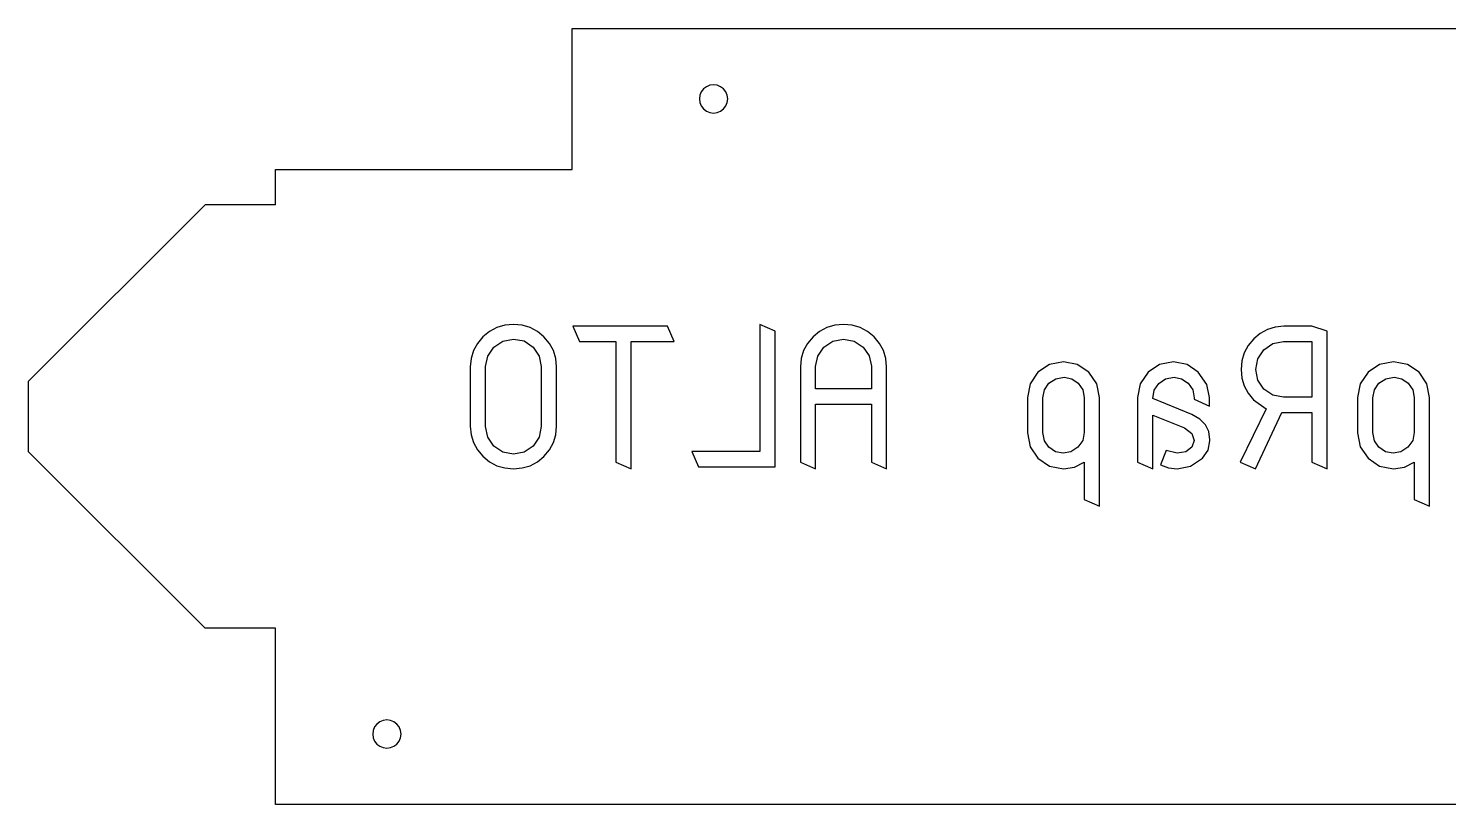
# Model space of a CAD drawing. Header units: metres. Extents: x 523 to 912, y 992 to 1102.
# Drawn here: x 522.8 to 723.9, y 991.7 to 1101.7 of the extents above; entities that cross this region are included whole.
import ezdxf

# ---------------------------------------------------------------- set-up
doc = ezdxf.new("R2010")
doc.units = ezdxf.units.M

msp = doc.modelspace()

# ---------------------------------------------------------------- linework, layer by layer
at = {"layer": 'COMPONENT0'}
for p, q in [((590.24, 1059.62, 0), (589.11, 1059.29, 0)), ((591.46, 1059.73, 0), (590.24, 1059.62, 0)), ((592.68, 1059.62, 0), (591.46, 1059.73, 0)), ((593.81, 1059.29, 0), (592.68, 1059.62, 0)), ((628.52, 1058.79, 0), (626.35, 1059.73, 0)), ((626.35, 1059.73, 0), (626.35, 1041.71, 0)), ((636.97, 1059.62, 0), (635.84, 1059.29, 0)), ((638.19, 1059.73, 0), (636.97, 1059.62, 0)), ((639.41, 1059.62, 0), (638.19, 1059.73, 0)), ((640.53, 1059.29, 0), (639.41, 1059.62, 0)), ((587.14, 1057.97, 0), (586.36, 1057.04, 0)), ((588.08, 1058.74, 0), (587.14, 1057.97, 0)), ((589.11, 1059.29, 0), (588.08, 1058.74, 0)), ((589.96, 1057.37, 0), (591.46, 1057.66, 0)), ((591.46, 1057.66, 0), (592.98, 1057.38, 0)), ((594.84, 1058.74, 0), (593.81, 1059.29, 0)), ((595.78, 1057.97, 0), (594.84, 1058.74, 0)), ((596.56, 1057.04, 0), (595.78, 1057.97, 0)), ((613.26, 1059.46, 0), (599.86, 1059.46, 0)), ((599.86, 1059.46, 0), (600.8, 1057.3, 0)), ((614.21, 1057.3, 0), (613.26, 1059.46, 0)), ((628.52, 1039.54, 0), (628.52, 1058.79, 0)), ((633.87, 1057.97, 0), (633.08, 1057.04, 0)), ((634.81, 1058.74, 0), (633.87, 1057.97, 0)), ((635.84, 1059.29, 0), (634.81, 1058.74, 0)), ((636.69, 1057.37, 0), (638.19, 1057.66, 0)), ((638.19, 1057.66, 0), (639.7, 1057.37, 0)), ((641.57, 1058.74, 0), (640.53, 1059.29, 0)), ((642.51, 1057.97, 0), (641.57, 1058.74, 0)), ((643.29, 1057.04, 0), (642.51, 1057.97, 0)), ((696.26, 1057.68, 0), (695.49, 1056.73, 0)), ((697.18, 1058.46, 0), (696.26, 1057.68, 0)), ((698.2, 1059.02, 0), (697.18, 1058.46, 0)), ((699.31, 1059.35, 0), (698.2, 1059.02, 0)), ((700.52, 1059.46, 0), (699.31, 1059.35, 0)), ((704.48, 1059.46, 0), (700.52, 1059.46, 0)), ((706.65, 1058.79, 0), (704.48, 1059.46, 0)), ((706.65, 1039.27, 0), (706.65, 1058.79, 0)), ((585.8, 1056.02, 0), (585.46, 1054.91, 0)), ((586.36, 1057.04, 0), (585.8, 1056.02, 0)), ((587.82, 1055.25, 0), (588.68, 1056.51, 0)), ((588.68, 1056.51, 0), (589.96, 1057.37, 0)), ((592.98, 1057.38, 0), (594.25, 1056.52, 0)), ((594.25, 1056.52, 0), (595.11, 1055.25, 0)), ((597.12, 1056.02, 0), (596.56, 1057.04, 0)), ((597.46, 1054.91, 0), (597.12, 1056.02, 0)), ((600.8, 1057.3, 0), (605.95, 1057.3, 0)), ((605.95, 1057.3, 0), (605.95, 1040.22, 0)), ((608.12, 1039.27, 0), (608.12, 1057.3, 0)), ((608.12, 1057.3, 0), (614.21, 1057.3, 0)), ((632.52, 1056.02, 0), (632.19, 1054.91, 0)), ((633.08, 1057.04, 0), (632.52, 1056.02, 0)), ((634.54, 1055.25, 0), (635.41, 1056.51, 0)), ((635.41, 1056.51, 0), (636.69, 1057.37, 0)), ((639.7, 1057.37, 0), (640.98, 1056.51, 0)), ((640.98, 1056.51, 0), (641.84, 1055.26, 0)), ((643.85, 1056.02, 0), (643.29, 1057.04, 0)), ((644.18, 1054.91, 0), (643.85, 1056.02, 0)), ((694.93, 1055.69, 0), (694.6, 1054.57, 0)), ((695.49, 1056.73, 0), (694.93, 1055.69, 0)), ((696.85, 1054.86, 0), (697.71, 1056.13, 0)), ((697.71, 1056.13, 0), (698.98, 1057.01, 0)), ((698.98, 1057.01, 0), (700.47, 1057.3, 0)), ((700.47, 1057.3, 0), (704.48, 1057.3, 0)), ((704.48, 1057.3, 0), (704.48, 1049.41, 0)), ((585.46, 1054.91, 0), (585.35, 1053.71, 0)), ((585.35, 1053.71, 0), (585.35, 1045.3, 0)), ((587.52, 1053.75, 0), (587.82, 1055.25, 0)), ((587.52, 1045.26, 0), (587.52, 1053.75, 0)), ((595.11, 1055.25, 0), (595.4, 1053.75, 0)), ((595.4, 1053.75, 0), (595.4, 1045.26, 0)), ((597.57, 1053.71, 0), (597.46, 1054.91, 0)), ((597.57, 1045.3, 0), (597.57, 1053.71, 0)), ((632.19, 1054.91, 0), (632.08, 1053.71, 0)), ((632.08, 1053.71, 0), (632.08, 1040.22, 0)), ((634.24, 1053.75, 0), (634.54, 1055.25, 0)), ((634.24, 1050.58, 0), (634.24, 1053.75, 0)), ((641.84, 1055.26, 0), (642.13, 1053.79, 0)), ((642.13, 1053.75, 0), (642.13, 1050.58, 0)), ((644.29, 1053.71, 0), (644.18, 1054.91, 0)), ((644.29, 1039.27, 0), (644.29, 1053.71, 0)), ((667.37, 1054.07, 0), (665.72, 1052.95, 0)), ((669.32, 1054.44, 0), (667.37, 1054.07, 0)), ((671.28, 1054.07, 0), (669.32, 1054.44, 0)), ((672.94, 1052.95, 0), (671.28, 1054.07, 0)), ((682.94, 1054.07, 0), (681.3, 1052.95, 0)), ((684.9, 1054.44, 0), (682.94, 1054.07, 0)), ((686.83, 1054.07, 0), (684.9, 1054.44, 0)), ((688.39, 1052.98, 0), (686.83, 1054.07, 0)), ((694.6, 1054.57, 0), (694.49, 1053.36, 0)), ((696.56, 1053.36, 0), (696.85, 1054.86, 0)), ((714.09, 1054.07, 0), (712.45, 1052.95, 0)), ((716.05, 1054.44, 0), (714.09, 1054.07, 0)), ((718.01, 1054.07, 0), (716.05, 1054.44, 0)), ((719.67, 1052.95, 0), (718.01, 1054.07, 0)), ((665.72, 1052.95, 0), (664.6, 1051.3, 0)), ((667.26, 1051.39, 0), (668.24, 1052.03, 0)), ((668.24, 1052.03, 0), (669.43, 1052.24, 0)), ((669.43, 1052.24, 0), (670.5, 1052.03, 0)), ((670.5, 1052.03, 0), (671.42, 1051.39, 0)), ((674.07, 1051.3, 0), (672.94, 1052.95, 0)), ((681.3, 1052.95, 0), (680.18, 1051.3, 0)), ((682.83, 1051.37, 0), (683.79, 1052.03, 0)), ((683.79, 1052.03, 0), (684.98, 1052.24, 0)), ((684.98, 1052.24, 0), (686.05, 1052.03, 0)), ((686.05, 1052.03, 0), (686.98, 1051.39, 0)), ((689.61, 1051.2, 0), (688.39, 1052.98, 0)), ((694.49, 1053.36, 0), (694.6, 1052.13, 0)), ((694.6, 1052.13, 0), (694.93, 1051, 0)), ((696.85, 1051.84, 0), (696.56, 1053.36, 0)), ((697.71, 1050.57, 0), (696.85, 1051.84, 0)), ((712.45, 1052.95, 0), (711.33, 1051.3, 0)), ((713.99, 1051.39, 0), (714.97, 1052.03, 0)), ((714.97, 1052.03, 0), (716.16, 1052.24, 0)), ((716.16, 1052.24, 0), (717.23, 1052.03, 0)), ((717.23, 1052.03, 0), (718.15, 1051.39, 0)), ((720.79, 1051.3, 0), (719.67, 1052.95, 0)), ((642.13, 1050.58, 0), (634.24, 1050.58, 0)), ((664.6, 1051.3, 0), (664.23, 1049.35, 0)), ((666.4, 1049.31, 0), (666.63, 1050.46, 0)), ((666.63, 1050.46, 0), (667.26, 1051.39, 0)), ((671.42, 1051.39, 0), (672.06, 1050.47, 0)), ((672.06, 1050.47, 0), (672.28, 1049.39, 0)), ((674.44, 1049.35, 0), (674.07, 1051.3, 0)), ((680.18, 1051.3, 0), (679.81, 1049.35, 0)), ((681.97, 1049.21, 0), (682.19, 1050.39, 0)), ((682.19, 1050.39, 0), (682.83, 1051.37, 0)), ((686.98, 1051.39, 0), (687.62, 1050.46, 0)), ((687.62, 1050.46, 0), (687.85, 1049.31, 0)), ((690.02, 1049.35, 0), (689.61, 1051.2, 0)), ((694.93, 1051, 0), (695.48, 1049.97, 0)), ((695.48, 1049.97, 0), (696.24, 1049.04, 0)), ((698.98, 1049.7, 0), (697.71, 1050.57, 0)), ((700.47, 1049.41, 0), (698.98, 1049.7, 0)), ((711.33, 1051.3, 0), (710.96, 1049.35, 0)), ((713.12, 1049.31, 0), (713.35, 1050.46, 0)), ((713.35, 1050.46, 0), (713.99, 1051.39, 0)), ((718.15, 1051.39, 0), (718.78, 1050.47, 0)), ((718.78, 1050.47, 0), (719, 1049.39, 0)), ((721.17, 1049.35, 0), (720.79, 1051.3, 0)), ((634.24, 1039.27, 0), (634.24, 1048.41, 0)), ((634.24, 1048.41, 0), (642.13, 1048.41, 0)), ((642.13, 1048.41, 0), (642.13, 1040.22, 0)), ((664.23, 1049.35, 0), (664.23, 1044.36, 0)), ((666.4, 1044.4, 0), (666.4, 1049.31, 0)), ((672.28, 1049.39, 0), (672.28, 1049.31, 0)), ((672.28, 1049.31, 0), (672.28, 1044.4, 0)), ((674.44, 1033.97, 0), (674.44, 1049.35, 0)), ((679.81, 1049.35, 0), (679.81, 1040.22, 0)), ((687.48, 1046.94, 0), (681.97, 1049.21, 0)), ((687.85, 1049.31, 0), (687.85, 1049.12, 0)), ((687.85, 1049.12, 0), (690.02, 1048.15, 0)), ((690.02, 1048.15, 0), (690.02, 1049.35, 0)), ((698.03, 1047.77, 0), (694.33, 1040.22, 0)), ((696.24, 1049.04, 0), (698.03, 1047.77, 0)), ((704.48, 1049.41, 0), (700.47, 1049.41, 0)), ((710.96, 1049.35, 0), (710.96, 1044.36, 0)), ((713.12, 1044.4, 0), (713.12, 1049.31, 0)), ((719, 1049.39, 0), (719, 1049.31, 0)), ((719, 1049.31, 0), (719, 1044.4, 0)), ((721.17, 1033.97, 0), (721.17, 1049.35, 0)), ((681.97, 1039.27, 0), (681.97, 1046.87, 0)), ((681.97, 1046.87, 0), (686.44, 1045.05, 0)), ((688.61, 1046.32, 0), (687.48, 1046.94, 0)), ((689.42, 1045.52, 0), (688.61, 1046.32, 0)), ((696.51, 1039.27, 0), (700.23, 1047.25, 0)), ((700.23, 1047.25, 0), (700.51, 1047.25, 0)), ((700.51, 1047.25, 0), (704.48, 1047.25, 0)), ((704.48, 1047.25, 0), (704.48, 1040.22, 0)), ((585.35, 1045.3, 0), (585.46, 1044.1, 0)), ((585.46, 1044.1, 0), (585.8, 1042.99, 0)), ((587.82, 1043.75, 0), (587.52, 1045.26, 0)), ((588.68, 1042.49, 0), (587.82, 1043.75, 0)), ((595.11, 1043.76, 0), (594.25, 1042.49, 0)), ((595.4, 1045.26, 0), (595.11, 1043.76, 0)), ((597.12, 1042.98, 0), (597.46, 1044.1, 0)), ((597.46, 1044.1, 0), (597.57, 1045.3, 0)), ((664.23, 1044.36, 0), (664.6, 1042.4, 0)), ((666.63, 1043.25, 0), (666.4, 1044.4, 0)), ((672.28, 1044.4, 0), (672.05, 1043.26, 0)), ((686.44, 1045.05, 0), (687.49, 1044.27, 0)), ((687.49, 1044.27, 0), (687.84, 1043.26, 0)), ((689.91, 1044.53, 0), (689.42, 1045.52, 0)), ((690.07, 1043.36, 0), (689.91, 1044.53, 0)), ((710.96, 1044.36, 0), (711.33, 1042.4, 0)), ((713.35, 1043.25, 0), (713.12, 1044.4, 0)), ((719, 1044.4, 0), (718.78, 1043.26, 0)), ((585.8, 1042.99, 0), (586.36, 1041.97, 0)), ((586.36, 1041.97, 0), (587.14, 1041.04, 0)), ((589.96, 1041.63, 0), (588.68, 1042.49, 0)), ((591.46, 1041.34, 0), (589.96, 1041.63, 0)), ((592.98, 1041.63, 0), (591.46, 1041.34, 0)), ((594.25, 1042.49, 0), (592.98, 1041.63, 0)), ((595.78, 1041.03, 0), (596.56, 1041.96, 0)), ((596.56, 1041.96, 0), (597.12, 1042.98, 0)), ((626.35, 1041.71, 0), (616.7, 1041.71, 0)), ((616.7, 1041.71, 0), (617.65, 1039.54, 0)), ((664.6, 1042.4, 0), (665.72, 1040.76, 0)), ((667.26, 1042.32, 0), (666.63, 1043.25, 0)), ((668.2, 1041.68, 0), (667.26, 1042.32, 0)), ((669.27, 1041.46, 0), (668.2, 1041.68, 0)), ((670.38, 1041.68, 0), (669.27, 1041.46, 0)), ((671.37, 1042.32, 0), (670.38, 1041.68, 0)), ((672.05, 1043.26, 0), (671.37, 1042.32, 0)), ((683.88, 1041.87, 0), (683.07, 1039.82, 0)), ((685.41, 1041.46, 0), (683.88, 1041.87, 0)), ((686.64, 1041.68, 0), (685.41, 1041.46, 0)), ((687.49, 1042.34, 0), (686.64, 1041.68, 0)), ((687.84, 1043.26, 0), (687.49, 1042.34, 0)), ((689.02, 1040.76, 0), (689.81, 1041.92, 0)), ((689.81, 1041.92, 0), (690.07, 1043.25, 0)), ((690.07, 1043.25, 0), (690.07, 1043.36, 0)), ((711.33, 1042.4, 0), (712.45, 1040.76, 0)), ((713.99, 1042.32, 0), (713.35, 1043.25, 0)), ((714.93, 1041.68, 0), (713.99, 1042.32, 0)), ((716, 1041.46, 0), (714.93, 1041.68, 0)), ((717.11, 1041.68, 0), (716, 1041.46, 0)), ((718.1, 1042.32, 0), (717.11, 1041.68, 0)), ((718.78, 1043.26, 0), (718.1, 1042.32, 0)), ((587.14, 1041.04, 0), (588.08, 1040.26, 0)), ((588.08, 1040.26, 0), (589.11, 1039.71, 0)), ((589.11, 1039.71, 0), (590.24, 1039.38, 0)), ((592.68, 1039.38, 0), (593.81, 1039.71, 0)), ((593.81, 1039.71, 0), (594.84, 1040.26, 0)), ((594.84, 1040.26, 0), (595.78, 1041.03, 0)), ((605.95, 1040.22, 0), (608.12, 1039.27, 0)), ((617.65, 1039.54, 0), (628.52, 1039.54, 0)), ((632.08, 1040.22, 0), (634.24, 1039.27, 0)), ((642.13, 1040.22, 0), (644.29, 1039.27, 0)), ((665.72, 1040.76, 0), (667.37, 1039.64, 0)), ((667.37, 1039.64, 0), (669.32, 1039.27, 0)), ((670.89, 1039.5, 0), (672.28, 1040.19, 0)), ((672.28, 1040.19, 0), (672.28, 1034.92, 0)), ((679.81, 1040.22, 0), (681.97, 1039.27, 0)), ((683.07, 1039.82, 0), (684.18, 1039.41, 0)), ((685.41, 1039.27, 0), (687.33, 1039.64, 0)), ((687.33, 1039.64, 0), (689.02, 1040.76, 0)), ((694.33, 1040.22, 0), (696.51, 1039.27, 0)), ((704.48, 1040.22, 0), (706.65, 1039.27, 0)), ((712.45, 1040.76, 0), (714.09, 1039.64, 0)), ((714.09, 1039.64, 0), (716.05, 1039.27, 0)), ((717.62, 1039.5, 0), (719, 1040.19, 0)), ((719, 1040.19, 0), (719, 1034.92, 0)), ((590.24, 1039.38, 0), (591.46, 1039.27, 0)), ((591.46, 1039.27, 0), (592.68, 1039.38, 0)), ((669.32, 1039.27, 0), (670.89, 1039.5, 0)), ((684.18, 1039.41, 0), (685.41, 1039.27, 0)), ((716.05, 1039.27, 0), (717.62, 1039.5, 0)), ((672.28, 1034.92, 0), (674.44, 1033.97, 0)), ((719, 1034.92, 0), (721.17, 1033.97, 0))]:
    msp.add_line(p, q, dxfattribs=at)
at = {"layer": 'GROUP0'}
for p, q in [((599.79, 1101.68, 0), (834.79, 1101.68, 0)), ((599.79, 1081.68, 0), (599.79, 1101.68, 0)), ((617.85, 1092.2, 0), (617.79, 1091.68, 0)), ((618.05, 1092.68, 0), (617.85, 1092.2, 0)), ((618.37, 1093.09, 0), (618.05, 1092.68, 0)), ((618.79, 1093.41, 0), (618.37, 1093.09, 0)), ((619.27, 1093.61, 0), (618.79, 1093.41, 0)), ((619.79, 1093.68, 0), (619.27, 1093.61, 0)), ((620.3, 1093.61, 0), (619.79, 1093.68, 0)), ((620.79, 1093.41, 0), (620.3, 1093.61, 0)), ((621.2, 1093.09, 0), (620.79, 1093.41, 0)), ((621.52, 1092.68, 0), (621.2, 1093.09, 0)), ((621.72, 1092.2, 0), (621.52, 1092.68, 0)), ((621.79, 1091.68, 0), (621.72, 1092.2, 0)), ((617.79, 1091.68, 0), (617.85, 1091.16, 0)), ((617.85, 1091.16, 0), (618.05, 1090.68, 0)), ((618.05, 1090.68, 0), (618.37, 1090.26, 0)), ((618.37, 1090.26, 0), (618.79, 1089.95, 0)), ((618.79, 1089.95, 0), (619.27, 1089.75, 0)), ((620.3, 1089.75, 0), (620.79, 1089.95, 0)), ((620.79, 1089.95, 0), (621.2, 1090.26, 0)), ((621.2, 1090.26, 0), (621.52, 1090.68, 0)), ((621.52, 1090.68, 0), (621.72, 1091.16, 0)), ((621.72, 1091.16, 0), (621.79, 1091.68, 0)), ((619.27, 1089.75, 0), (619.79, 1089.68, 0)), ((619.79, 1089.68, 0), (620.3, 1089.75, 0)), ((557.79, 1076.68, 0), (557.79, 1081.68, 0)), ((557.79, 1081.68, 0), (599.79, 1081.68, 0)), ((522.79, 1051.68, 0), (547.79, 1076.68, 0)), ((557.79, 1076.68, 0), (547.79, 1076.68, 0)), ((522.79, 1041.68, 0), (522.79, 1051.68, 0)), ((547.79, 1016.68, 0), (522.79, 1041.68, 0)), ((557.79, 1016.68, 0), (547.79, 1016.68, 0)), ((557.79, 991.68, 0), (557.79, 1016.68, 0)), ((572.54, 1003.41, 0), (572.12, 1003.09, 0)), ((573.02, 1003.61, 0), (572.54, 1003.41, 0)), ((573.54, 1003.68, 0), (573.02, 1003.61, 0)), ((574.05, 1003.61, 0), (573.54, 1003.68, 0)), ((574.54, 1003.41, 0), (574.05, 1003.61, 0)), ((574.95, 1003.09, 0), (574.54, 1003.41, 0)), ((571.61, 1002.2, 0), (571.54, 1001.68, 0)), ((571.54, 1001.68, 0), (571.61, 1001.16, 0)), ((571.8, 1002.68, 0), (571.61, 1002.2, 0)), ((572.12, 1003.09, 0), (571.8, 1002.68, 0)), ((575.27, 1002.68, 0), (574.95, 1003.09, 0)), ((575.47, 1002.2, 0), (575.27, 1002.68, 0)), ((575.54, 1001.68, 0), (575.47, 1002.2, 0)), ((575.47, 1001.16, 0), (575.54, 1001.68, 0)), ((571.61, 1001.16, 0), (571.8, 1000.68, 0)), ((571.8, 1000.68, 0), (572.12, 1000.26, 0)), ((572.12, 1000.26, 0), (572.54, 999.95, 0)), ((572.54, 999.95, 0), (573.02, 999.75, 0)), ((573.02, 999.75, 0), (573.54, 999.68, 0)), ((573.54, 999.68, 0), (574.05, 999.75, 0)), ((574.05, 999.75, 0), (574.54, 999.95, 0)), ((574.54, 999.95, 0), (574.95, 1000.26, 0)), ((574.95, 1000.26, 0), (575.27, 1000.68, 0)), ((575.27, 1000.68, 0), (575.47, 1001.16, 0)), ((876.79, 991.68, 0), (557.79, 991.68, 0))]:
    msp.add_line(p, q, dxfattribs=at)

doc.saveas('drawing.dxf')
